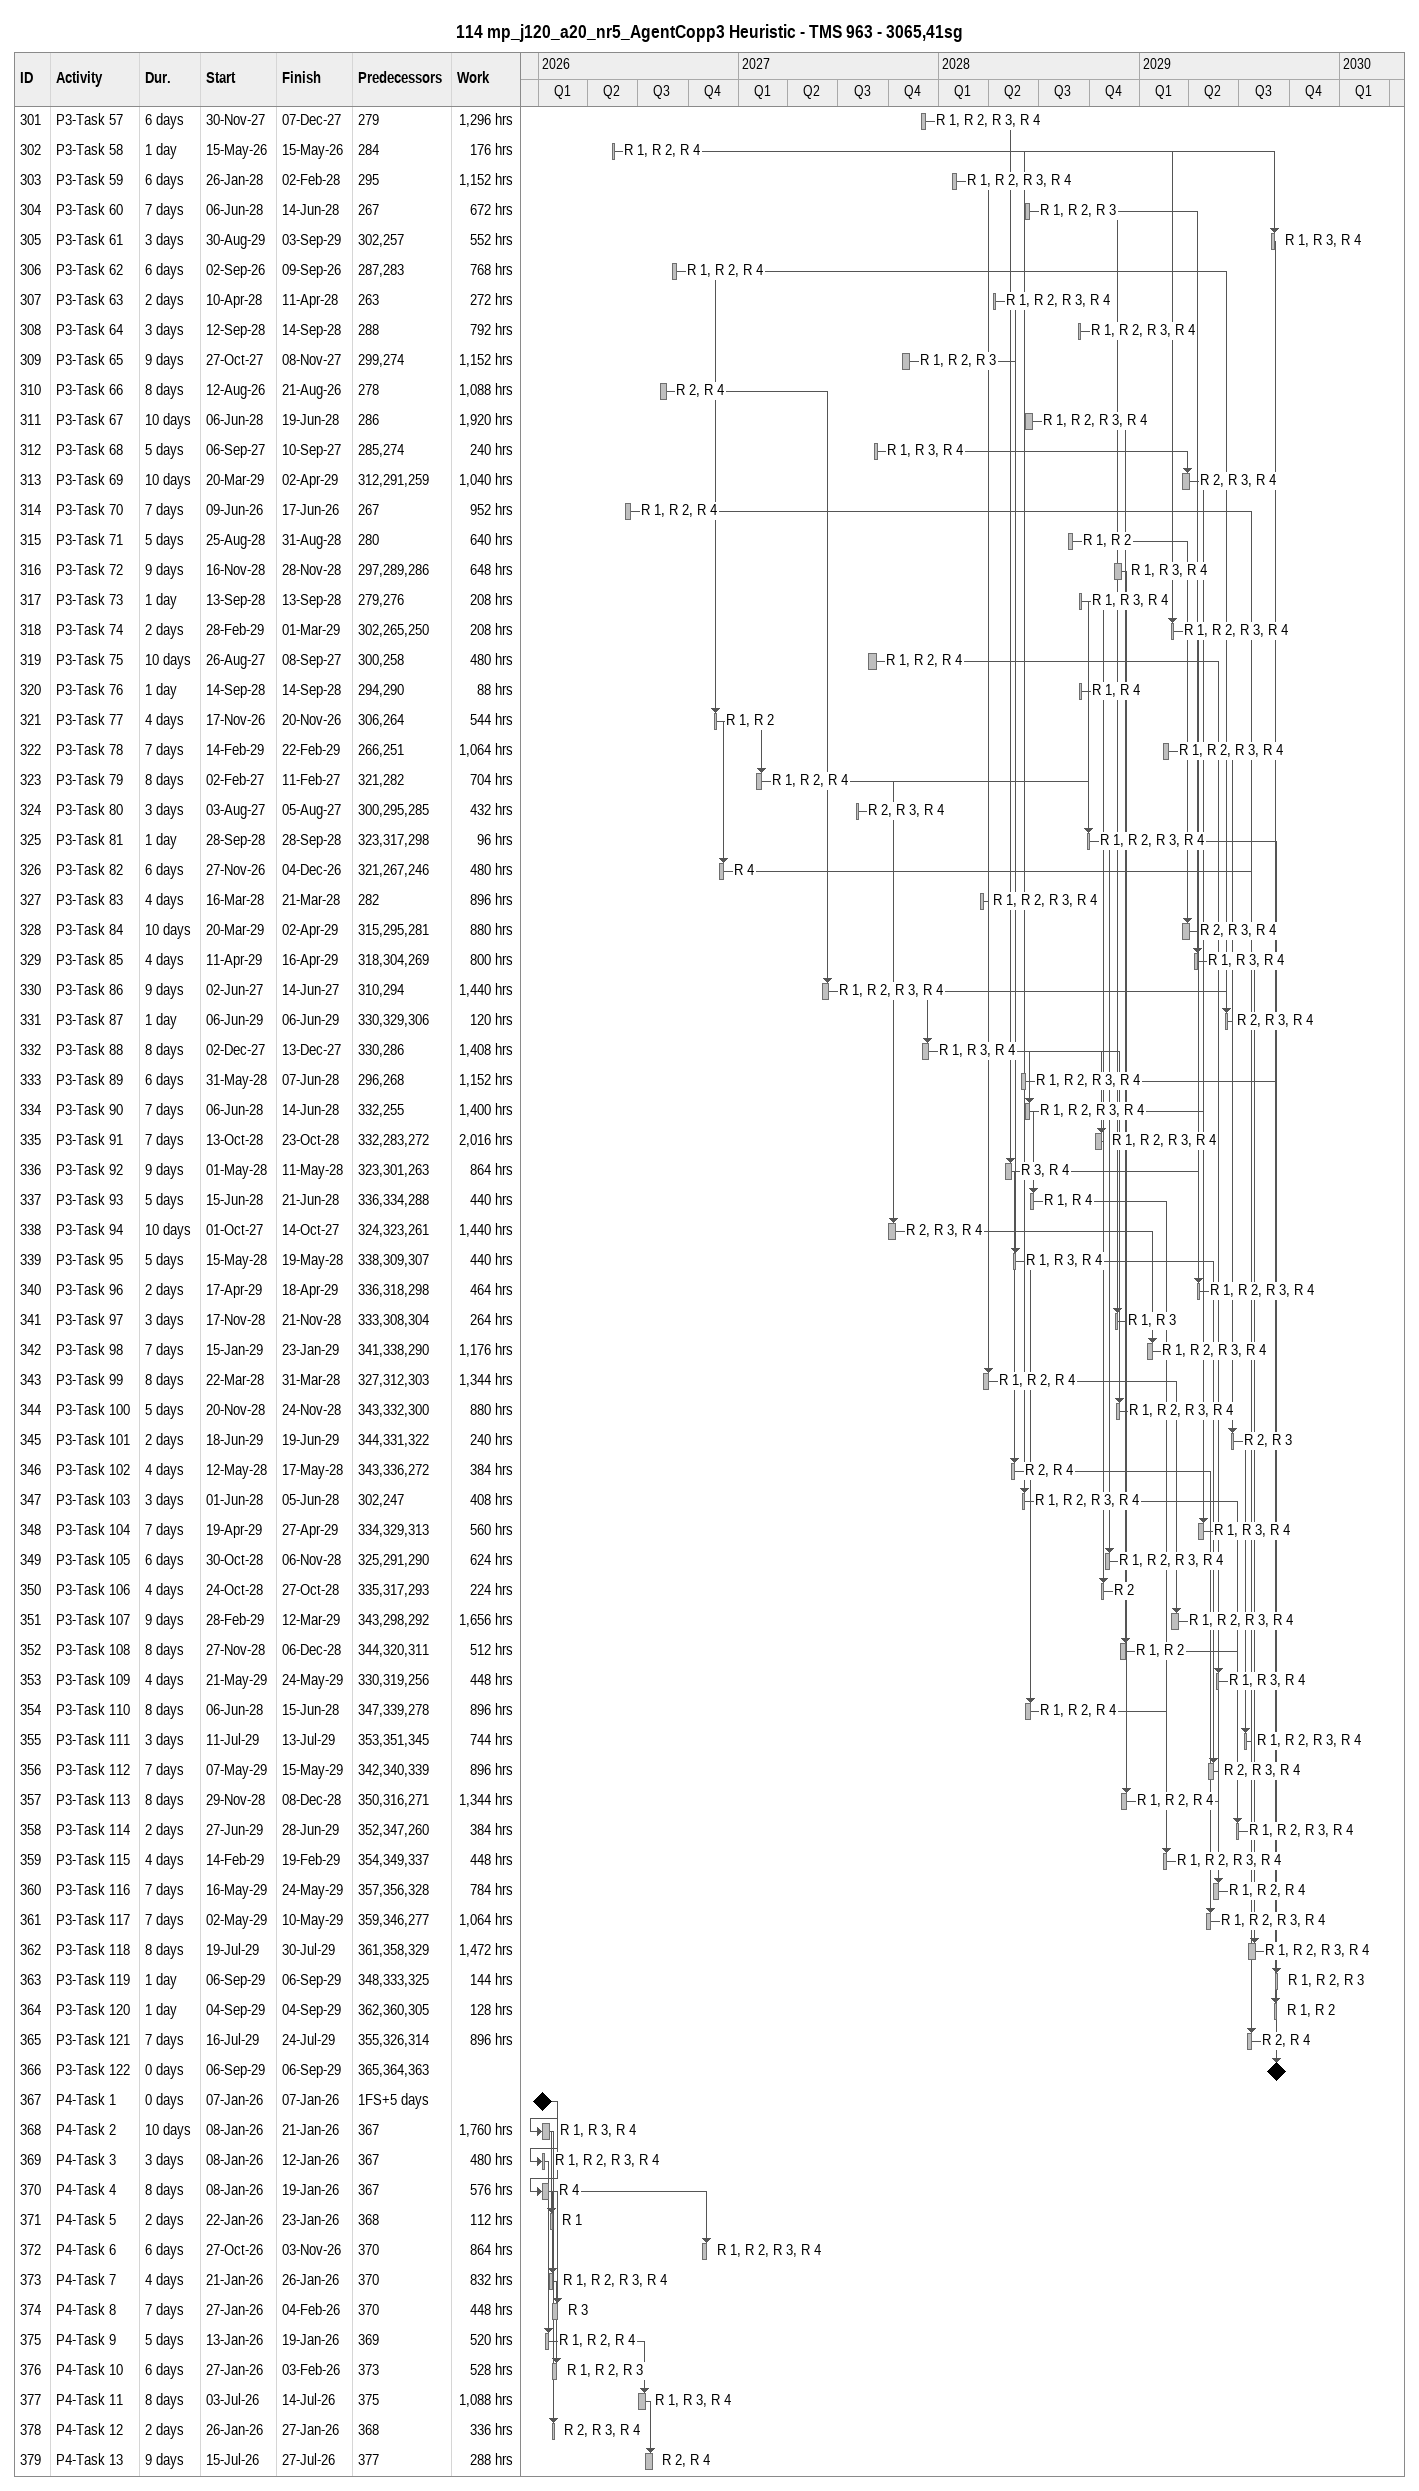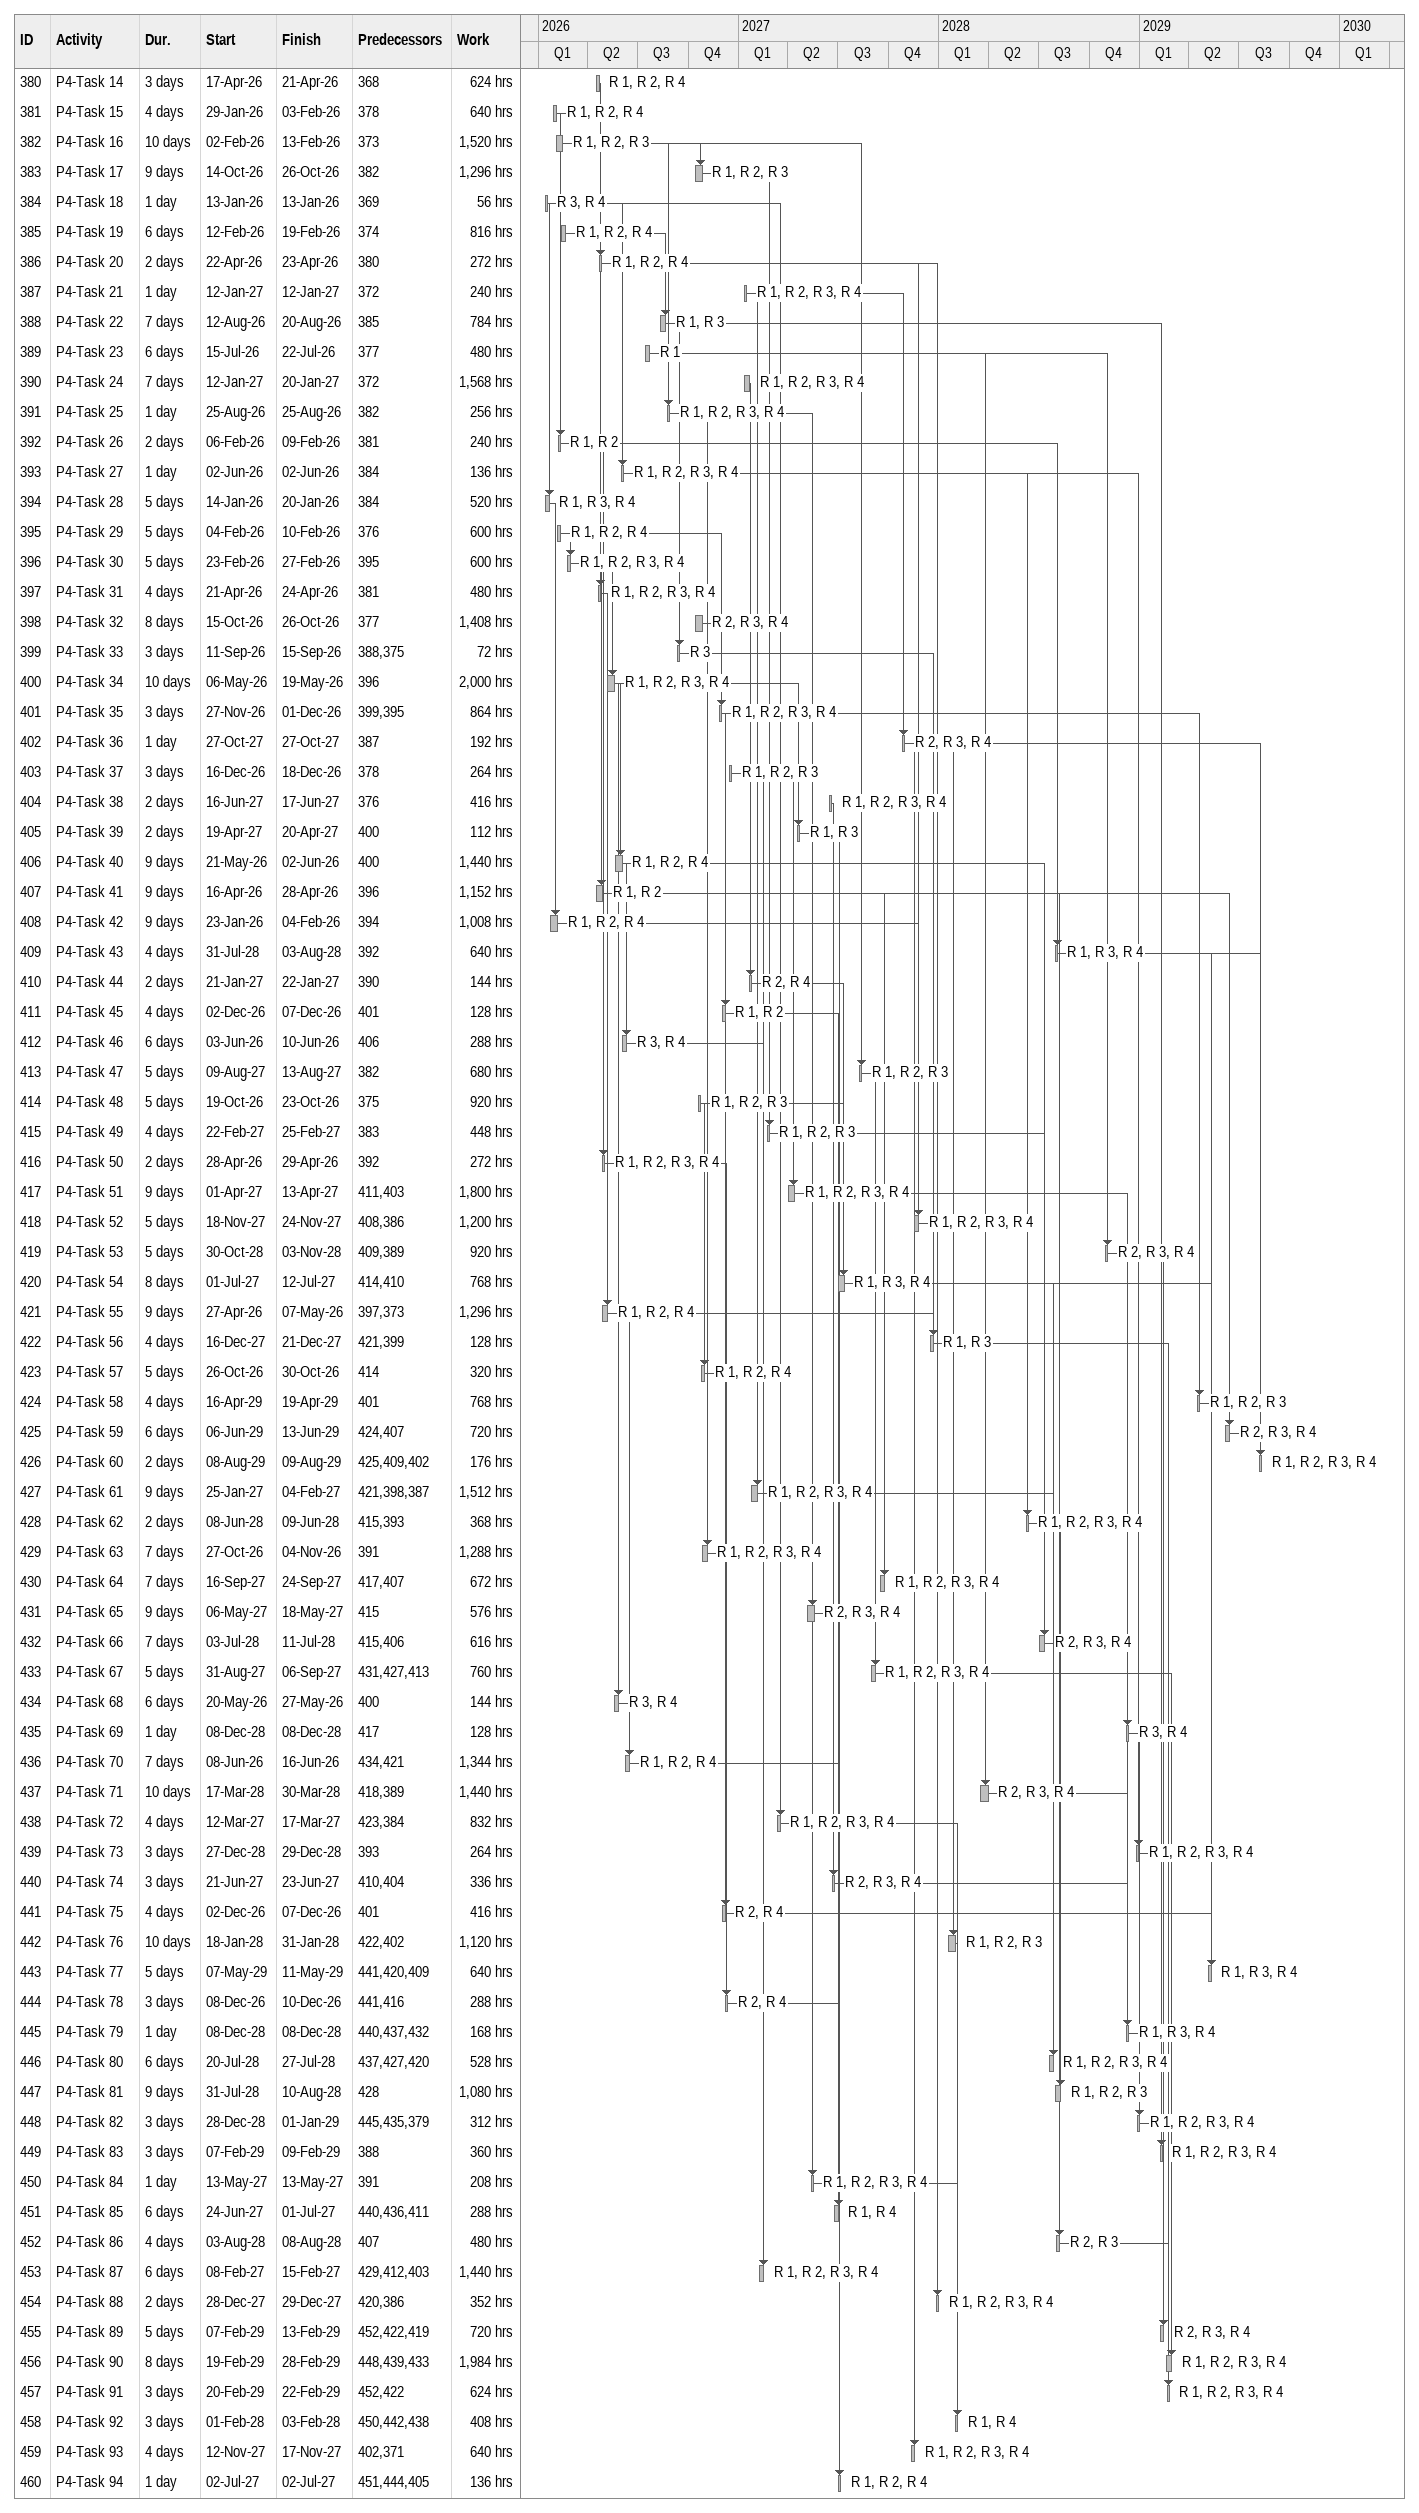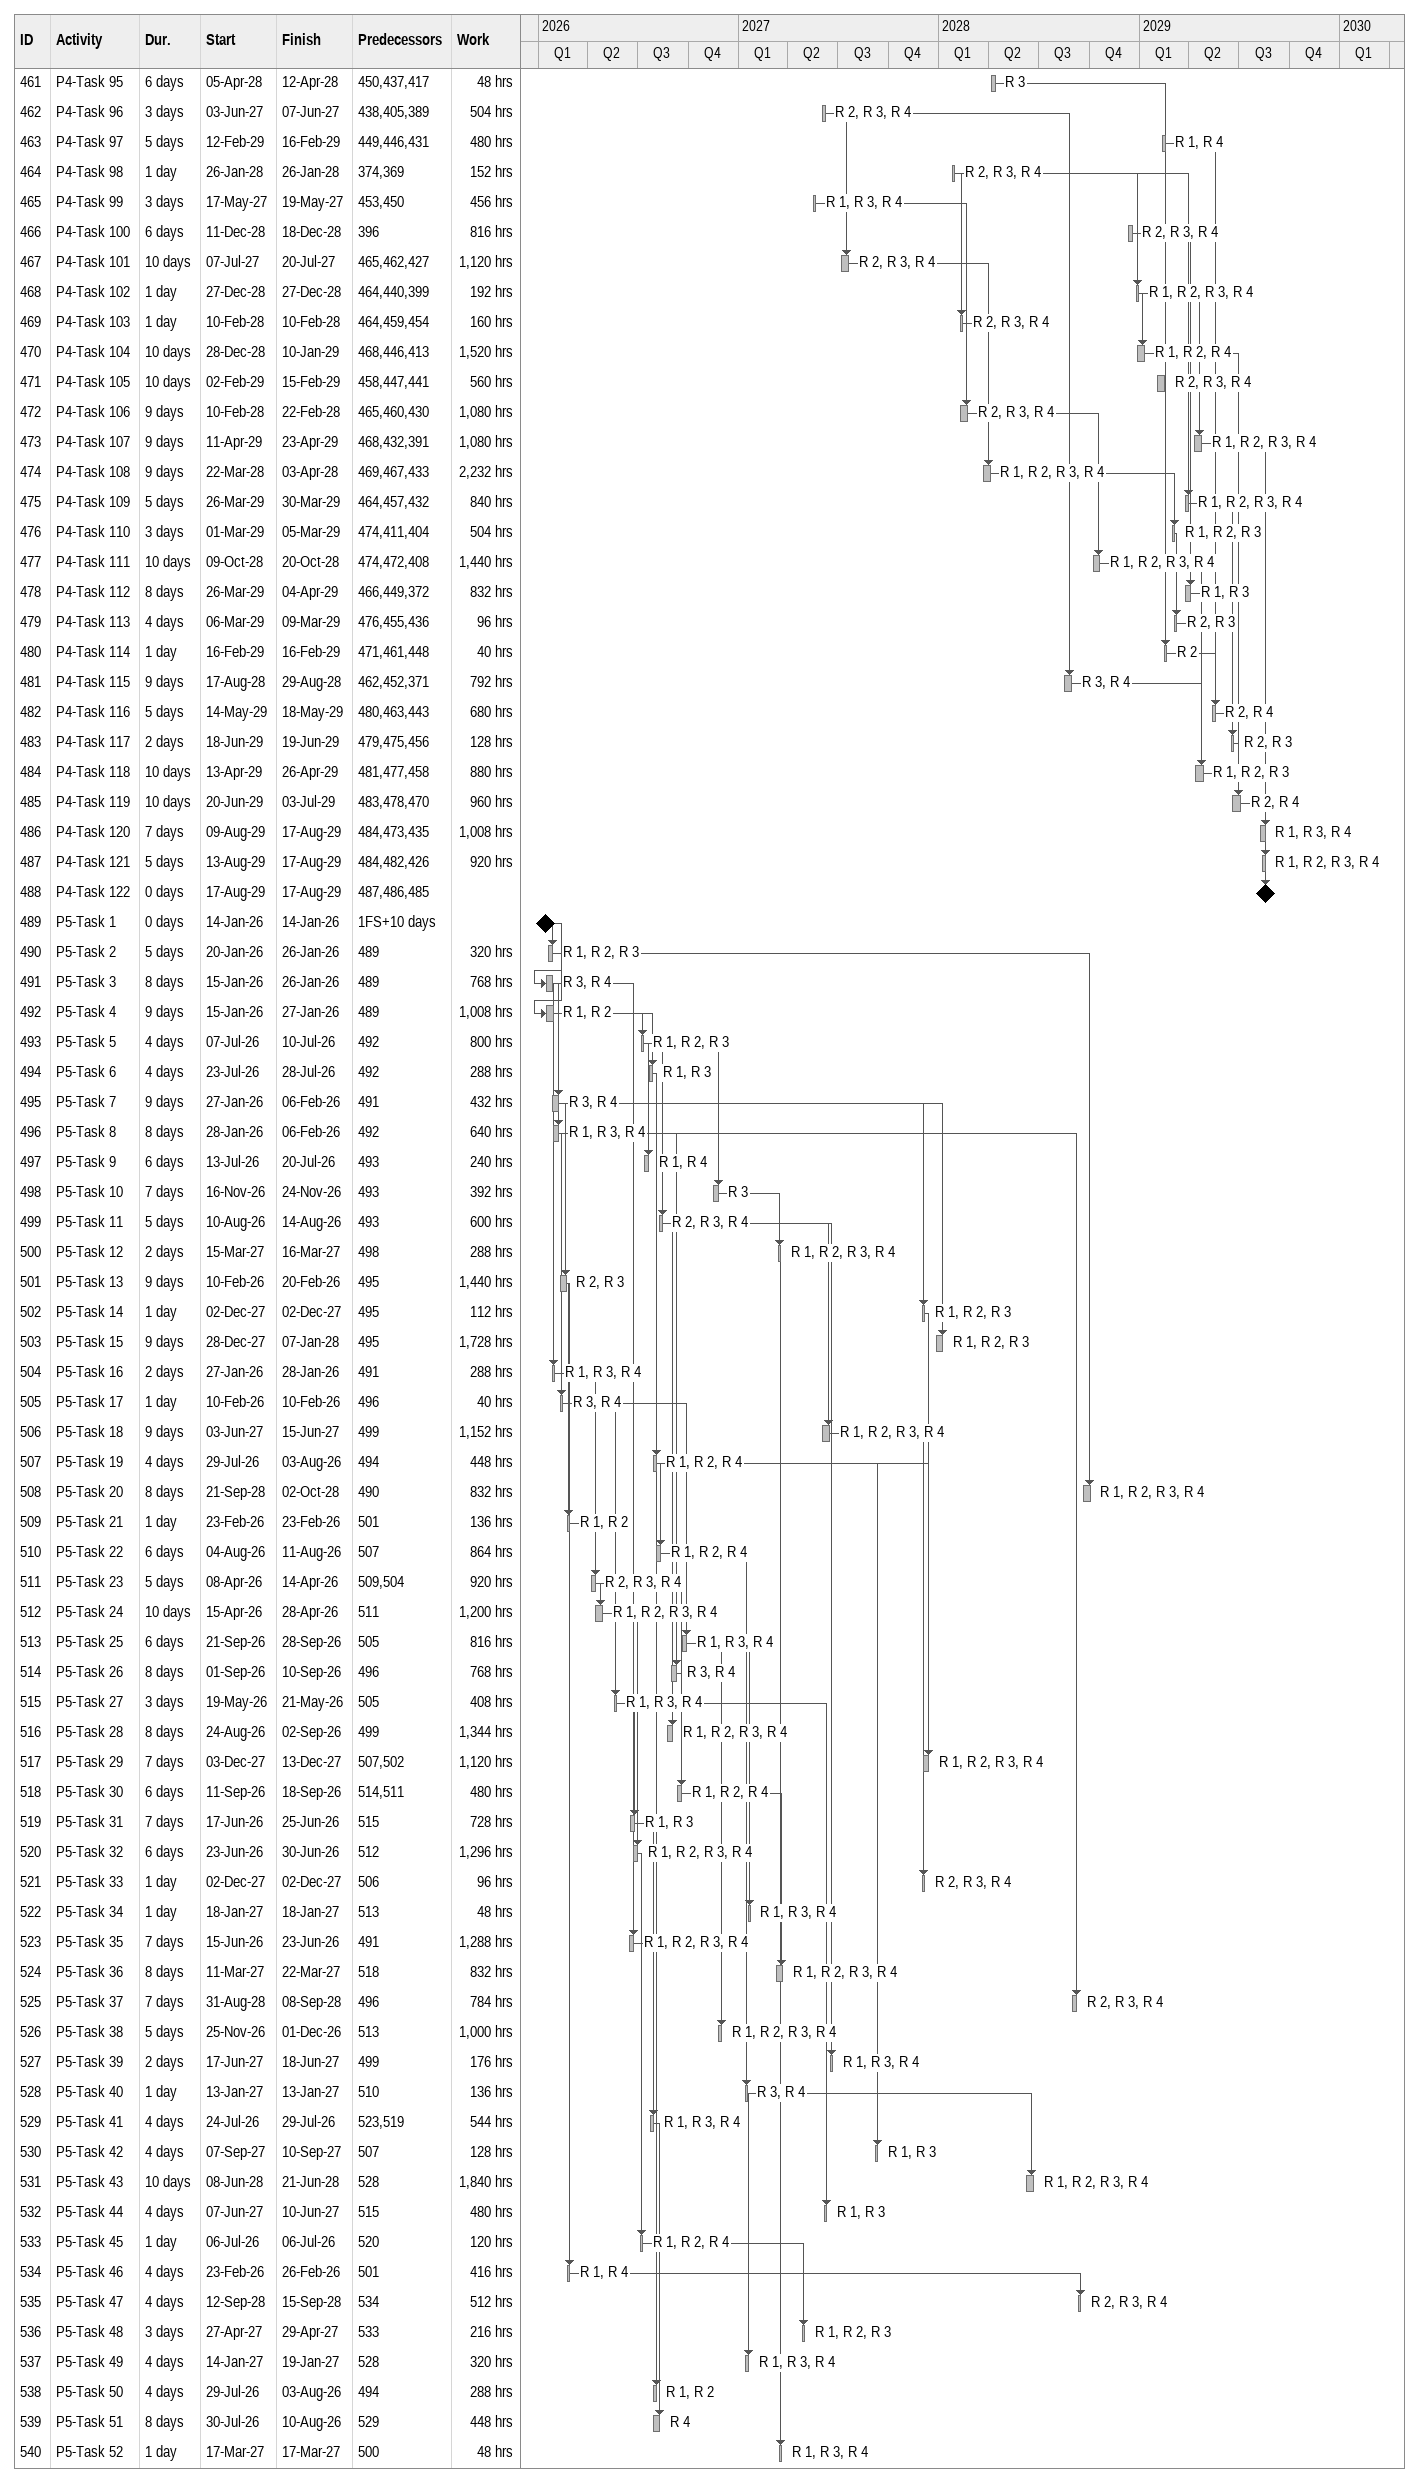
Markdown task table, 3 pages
114 mp_j120_a20_nr5_AgentCopp3 Heuristic - TMS 963 - 3065,41sg

| ID | Task | Duration | Start | Finish | Predecessors | Resources | Work (h) |
|---|---|---|---|---|---|---|---|
| 301 | P3-Task 57 | 6d | 2027-11-30 | 2027-12-07 | 279 | R 1, R 2, R 3, R 4 | 1296 |
| 302 | P3-Task 58 | 1d | 2026-05-15 | 2026-05-15 | 284 | R 1, R 2, R 4 | 176 |
| 303 | P3-Task 59 | 6d | 2028-01-26 | 2028-02-02 | 295 | R 1, R 2, R 3, R 4 | 1152 |
| 304 | P3-Task 60 | 7d | 2028-06-06 | 2028-06-14 | 267 | R 1, R 2, R 3 | 672 |
| 305 | P3-Task 61 | 3d | 2029-08-30 | 2029-09-03 | 302, 257 | R 1, R 3, R 4 | 552 |
| 306 | P3-Task 62 | 6d | 2026-09-02 | 2026-09-09 | 287, 283 | R 1, R 2, R 4 | 768 |
| 307 | P3-Task 63 | 2d | 2028-04-10 | 2028-04-11 | 263 | R 1, R 2, R 3, R 4 | 272 |
| 308 | P3-Task 64 | 3d | 2028-09-12 | 2028-09-14 | 288 | R 1, R 2, R 3, R 4 | 792 |
| 309 | P3-Task 65 | 9d | 2027-10-27 | 2027-11-08 | 299, 274 | R 1, R 2, R 3 | 1152 |
| 310 | P3-Task 66 | 8d | 2026-08-12 | 2026-08-21 | 278 | R 2, R 4 | 1088 |
| 311 | P3-Task 67 | 10d | 2028-06-06 | 2028-06-19 | 286 | R 1, R 2, R 3, R 4 | 1920 |
| 312 | P3-Task 68 | 5d | 2027-09-06 | 2027-09-10 | 285, 274 | R 1, R 3, R 4 | 240 |
| 313 | P3-Task 69 | 10d | 2029-03-20 | 2029-04-02 | 312, 291, 259 | R 2, R 3, R 4 | 1040 |
| 314 | P3-Task 70 | 7d | 2026-06-09 | 2026-06-17 | 267 | R 1, R 2, R 4 | 952 |
| 315 | P3-Task 71 | 5d | 2028-08-25 | 2028-08-31 | 280 | R 1, R 2 | 640 |
| 316 | P3-Task 72 | 9d | 2028-11-16 | 2028-11-28 | 297, 289, 286 | R 1, R 3, R 4 | 648 |
| 317 | P3-Task 73 | 1d | 2028-09-13 | 2028-09-13 | 279, 276 | R 1, R 3, R 4 | 208 |
| 318 | P3-Task 74 | 2d | 2029-02-28 | 2029-03-01 | 302, 265, 250 | R 1, R 2, R 3, R 4 | 208 |
| 319 | P3-Task 75 | 10d | 2027-08-26 | 2027-09-08 | 300, 258 | R 1, R 2, R 4 | 480 |
| 320 | P3-Task 76 | 1d | 2028-09-14 | 2028-09-14 | 294, 290 | R 1, R 4 | 88 |
| 321 | P3-Task 77 | 4d | 2026-11-17 | 2026-11-20 | 306, 264 | R 1, R 2 | 544 |
| 322 | P3-Task 78 | 7d | 2029-02-14 | 2029-02-22 | 266, 251 | R 1, R 2, R 3, R 4 | 1064 |
| 323 | P3-Task 79 | 8d | 2027-02-02 | 2027-02-11 | 321, 282 | R 1, R 2, R 4 | 704 |
| 324 | P3-Task 80 | 3d | 2027-08-03 | 2027-08-05 | 300, 295, 285 | R 2, R 3, R 4 | 432 |
| 325 | P3-Task 81 | 1d | 2028-09-28 | 2028-09-28 | 323, 317, 298 | R 1, R 2, R 3, R 4 | 96 |
| 326 | P3-Task 82 | 6d | 2026-11-27 | 2026-12-04 | 321, 267, 246 | R 4 | 480 |
| 327 | P3-Task 83 | 4d | 2028-03-16 | 2028-03-21 | 282 | R 1, R 2, R 3, R 4 | 896 |
| 328 | P3-Task 84 | 10d | 2029-03-20 | 2029-04-02 | 315, 295, 281 | R 2, R 3, R 4 | 880 |
| 329 | P3-Task 85 | 4d | 2029-04-11 | 2029-04-16 | 318, 304, 269 | R 1, R 3, R 4 | 800 |
| 330 | P3-Task 86 | 9d | 2027-06-02 | 2027-06-14 | 310, 294 | R 1, R 2, R 3, R 4 | 1440 |
| 331 | P3-Task 87 | 1d | 2029-06-06 | 2029-06-06 | 330, 329, 306 | R 2, R 3, R 4 | 120 |
| 332 | P3-Task 88 | 8d | 2027-12-02 | 2027-12-13 | 330, 286 | R 1, R 3, R 4 | 1408 |
| 333 | P3-Task 89 | 6d | 2028-05-31 | 2028-06-07 | 296, 268 | R 1, R 2, R 3, R 4 | 1152 |
| 334 | P3-Task 90 | 7d | 2028-06-06 | 2028-06-14 | 332, 255 | R 1, R 2, R 3, R 4 | 1400 |
| 335 | P3-Task 91 | 7d | 2028-10-13 | 2028-10-23 | 332, 283, 272 | R 1, R 2, R 3, R 4 | 2016 |
| 336 | P3-Task 92 | 9d | 2028-05-01 | 2028-05-11 | 323, 301, 263 | R 3, R 4 | 864 |
| 337 | P3-Task 93 | 5d | 2028-06-15 | 2028-06-21 | 336, 334, 288 | R 1, R 4 | 440 |
| 338 | P3-Task 94 | 10d | 2027-10-01 | 2027-10-14 | 324, 323, 261 | R 2, R 3, R 4 | 1440 |
| 339 | P3-Task 95 | 5d | 2028-05-15 | 2028-05-19 | 338, 309, 307 | R 1, R 3, R 4 | 440 |
| 340 | P3-Task 96 | 2d | 2029-04-17 | 2029-04-18 | 336, 318, 298 | R 1, R 2, R 3, R 4 | 464 |
| 341 | P3-Task 97 | 3d | 2028-11-17 | 2028-11-21 | 333, 308, 304 | R 1, R 3 | 264 |
| 342 | P3-Task 98 | 7d | 2029-01-15 | 2029-01-23 | 341, 338, 290 | R 1, R 2, R 3, R 4 | 1176 |
| 343 | P3-Task 99 | 8d | 2028-03-22 | 2028-03-31 | 327, 312, 303 | R 1, R 2, R 4 | 1344 |
| 344 | P3-Task 100 | 5d | 2028-11-20 | 2028-11-24 | 343, 332, 300 | R 1, R 2, R 3, R 4 | 880 |
| 345 | P3-Task 101 | 2d | 2029-06-18 | 2029-06-19 | 344, 331, 322 | R 2, R 3 | 240 |
| 346 | P3-Task 102 | 4d | 2028-05-12 | 2028-05-17 | 343, 336, 272 | R 2, R 4 | 384 |
| 347 | P3-Task 103 | 3d | 2028-06-01 | 2028-06-05 | 302, 247 | R 1, R 2, R 3, R 4 | 408 |
| 348 | P3-Task 104 | 7d | 2029-04-19 | 2029-04-27 | 334, 329, 313 | R 1, R 3, R 4 | 560 |
| 349 | P3-Task 105 | 6d | 2028-10-30 | 2028-11-06 | 325, 291, 290 | R 1, R 2, R 3, R 4 | 624 |
| 350 | P3-Task 106 | 4d | 2028-10-24 | 2028-10-27 | 335, 317, 293 | R 2 | 224 |
| 351 | P3-Task 107 | 9d | 2029-02-28 | 2029-03-12 | 343, 298, 292 | R 1, R 2, R 3, R 4 | 1656 |
| 352 | P3-Task 108 | 8d | 2028-11-27 | 2028-12-06 | 344, 320, 311 | R 1, R 2 | 512 |
| 353 | P3-Task 109 | 4d | 2029-05-21 | 2029-05-24 | 330, 319, 256 | R 1, R 3, R 4 | 448 |
| 354 | P3-Task 110 | 8d | 2028-06-06 | 2028-06-15 | 347, 339, 278 | R 1, R 2, R 4 | 896 |
| 355 | P3-Task 111 | 3d | 2029-07-11 | 2029-07-13 | 353, 351, 345 | R 1, R 2, R 3, R 4 | 744 |
| 356 | P3-Task 112 | 7d | 2029-05-07 | 2029-05-15 | 342, 340, 339 | R 2, R 3, R 4 | 896 |
| 357 | P3-Task 113 | 8d | 2028-11-29 | 2028-12-08 | 350, 316, 271 | R 1, R 2, R 4 | 1344 |
| 358 | P3-Task 114 | 2d | 2029-06-27 | 2029-06-28 | 352, 347, 260 | R 1, R 2, R 3, R 4 | 384 |
| 359 | P3-Task 115 | 4d | 2029-02-14 | 2029-02-19 | 354, 349, 337 | R 1, R 2, R 3, R 4 | 448 |
| 360 | P3-Task 116 | 7d | 2029-05-16 | 2029-05-24 | 357, 356, 328 | R 1, R 2, R 4 | 784 |
| 361 | P3-Task 117 | 7d | 2029-05-02 | 2029-05-10 | 359, 346, 277 | R 1, R 2, R 3, R 4 | 1064 |
| 362 | P3-Task 118 | 8d | 2029-07-19 | 2029-07-30 | 361, 358, 329 | R 1, R 2, R 3, R 4 | 1472 |
| 363 | P3-Task 119 | 1d | 2029-09-06 | 2029-09-06 | 348, 333, 325 | R 1, R 2, R 3 | 144 |
| 364 | P3-Task 120 | 1d | 2029-09-04 | 2029-09-04 | 362, 360, 305 | R 1, R 2 | 128 |
| 365 | P3-Task 121 | 7d | 2029-07-16 | 2029-07-24 | 355, 326, 314 | R 2, R 4 | 896 |
| 366 | P3-Task 122 | 0d | 2029-09-06 | 2029-09-06 | 365, 364, 363 |  |  |
| 367 | P4-Task 1 | 0d | 2026-01-07 | 2026-01-07 | 1FS+5d |  |  |
| 368 | P4-Task 2 | 10d | 2026-01-08 | 2026-01-21 | 367 | R 1, R 3, R 4 | 1760 |
| 369 | P4-Task 3 | 3d | 2026-01-08 | 2026-01-12 | 367 | R 1, R 2, R 3, R 4 | 480 |
| 370 | P4-Task 4 | 8d | 2026-01-08 | 2026-01-19 | 367 | R 4 | 576 |
| 371 | P4-Task 5 | 2d | 2026-01-22 | 2026-01-23 | 368 | R 1 | 112 |
| 372 | P4-Task 6 | 6d | 2026-10-27 | 2026-11-03 | 370 | R 1, R 2, R 3, R 4 | 864 |
| 373 | P4-Task 7 | 4d | 2026-01-21 | 2026-01-26 | 370 | R 1, R 2, R 3, R 4 | 832 |
| 374 | P4-Task 8 | 7d | 2026-01-27 | 2026-02-04 | 370 | R 3 | 448 |
| 375 | P4-Task 9 | 5d | 2026-01-13 | 2026-01-19 | 369 | R 1, R 2, R 4 | 520 |
| 376 | P4-Task 10 | 6d | 2026-01-27 | 2026-02-03 | 373 | R 1, R 2, R 3 | 528 |
| 377 | P4-Task 11 | 8d | 2026-07-03 | 2026-07-14 | 375 | R 1, R 3, R 4 | 1088 |
| 378 | P4-Task 12 | 2d | 2026-01-26 | 2026-01-27 | 368 | R 2, R 3, R 4 | 336 |
| 379 | P4-Task 13 | 9d | 2026-07-15 | 2026-07-27 | 377 | R 2, R 4 | 288 |
| 380 | P4-Task 14 | 3d | 2026-04-17 | 2026-04-21 | 368 | R 1, R 2, R 4 | 624 |
| 381 | P4-Task 15 | 4d | 2026-01-29 | 2026-02-03 | 378 | R 1, R 2, R 4 | 640 |
| 382 | P4-Task 16 | 10d | 2026-02-02 | 2026-02-13 | 373 | R 1, R 2, R 3 | 1520 |
| 383 | P4-Task 17 | 9d | 2026-10-14 | 2026-10-26 | 382 | R 1, R 2, R 3 | 1296 |
| 384 | P4-Task 18 | 1d | 2026-01-13 | 2026-01-13 | 369 | R 3, R 4 | 56 |
| 385 | P4-Task 19 | 6d | 2026-02-12 | 2026-02-19 | 374 | R 1, R 2, R 4 | 816 |
| 386 | P4-Task 20 | 2d | 2026-04-22 | 2026-04-23 | 380 | R 1, R 2, R 4 | 272 |
| 387 | P4-Task 21 | 1d | 2027-01-12 | 2027-01-12 | 372 | R 1, R 2, R 3, R 4 | 240 |
| 388 | P4-Task 22 | 7d | 2026-08-12 | 2026-08-20 | 385 | R 1, R 3 | 784 |
| 389 | P4-Task 23 | 6d | 2026-07-15 | 2026-07-22 | 377 | R 1 | 480 |
| 390 | P4-Task 24 | 7d | 2027-01-12 | 2027-01-20 | 372 | R 1, R 2, R 3, R 4 | 1568 |
| 391 | P4-Task 25 | 1d | 2026-08-25 | 2026-08-25 | 382 | R 1, R 2, R 3, R 4 | 256 |
| 392 | P4-Task 26 | 2d | 2026-02-06 | 2026-02-09 | 381 | R 1, R 2 | 240 |
| 393 | P4-Task 27 | 1d | 2026-06-02 | 2026-06-02 | 384 | R 1, R 2, R 3, R 4 | 136 |
| 394 | P4-Task 28 | 5d | 2026-01-14 | 2026-01-20 | 384 | R 1, R 3, R 4 | 520 |
| 395 | P4-Task 29 | 5d | 2026-02-04 | 2026-02-10 | 376 | R 1, R 2, R 4 | 600 |
| 396 | P4-Task 30 | 5d | 2026-02-23 | 2026-02-27 | 395 | R 1, R 2, R 3, R 4 | 600 |
| 397 | P4-Task 31 | 4d | 2026-04-21 | 2026-04-24 | 381 | R 1, R 2, R 3, R 4 | 480 |
| 398 | P4-Task 32 | 8d | 2026-10-15 | 2026-10-26 | 377 | R 2, R 3, R 4 | 1408 |
| 399 | P4-Task 33 | 3d | 2026-09-11 | 2026-09-15 | 388, 375 | R 3 | 72 |
| 400 | P4-Task 34 | 10d | 2026-05-06 | 2026-05-19 | 396 | R 1, R 2, R 3, R 4 | 2000 |
| 401 | P4-Task 35 | 3d | 2026-11-27 | 2026-12-01 | 399, 395 | R 1, R 2, R 3, R 4 | 864 |
| 402 | P4-Task 36 | 1d | 2027-10-27 | 2027-10-27 | 387 | R 2, R 3, R 4 | 192 |
| 403 | P4-Task 37 | 3d | 2026-12-16 | 2026-12-18 | 378 | R 1, R 2, R 3 | 264 |
| 404 | P4-Task 38 | 2d | 2027-06-16 | 2027-06-17 | 376 | R 1, R 2, R 3, R 4 | 416 |
| 405 | P4-Task 39 | 2d | 2027-04-19 | 2027-04-20 | 400 | R 1, R 3 | 112 |
| 406 | P4-Task 40 | 9d | 2026-05-21 | 2026-06-02 | 400 | R 1, R 2, R 4 | 1440 |
| 407 | P4-Task 41 | 9d | 2026-04-16 | 2026-04-28 | 396 | R 1, R 2 | 1152 |
| 408 | P4-Task 42 | 9d | 2026-01-23 | 2026-02-04 | 394 | R 1, R 2, R 4 | 1008 |
| 409 | P4-Task 43 | 4d | 2028-07-31 | 2028-08-03 | 392 | R 1, R 3, R 4 | 640 |
| 410 | P4-Task 44 | 2d | 2027-01-21 | 2027-01-22 | 390 | R 2, R 4 | 144 |
| 411 | P4-Task 45 | 4d | 2026-12-02 | 2026-12-07 | 401 | R 1, R 2 | 128 |
| 412 | P4-Task 46 | 6d | 2026-06-03 | 2026-06-10 | 406 | R 3, R 4 | 288 |
| 413 | P4-Task 47 | 5d | 2027-08-09 | 2027-08-13 | 382 | R 1, R 2, R 3 | 680 |
| 414 | P4-Task 48 | 5d | 2026-10-19 | 2026-10-23 | 375 | R 1, R 2, R 3 | 920 |
| 415 | P4-Task 49 | 4d | 2027-02-22 | 2027-02-25 | 383 | R 1, R 2, R 3 | 448 |
| 416 | P4-Task 50 | 2d | 2026-04-28 | 2026-04-29 | 392 | R 1, R 2, R 3, R 4 | 272 |
| 417 | P4-Task 51 | 9d | 2027-04-01 | 2027-04-13 | 411, 403 | R 1, R 2, R 3, R 4 | 1800 |
| 418 | P4-Task 52 | 5d | 2027-11-18 | 2027-11-24 | 408, 386 | R 1, R 2, R 3, R 4 | 1200 |
| 419 | P4-Task 53 | 5d | 2028-10-30 | 2028-11-03 | 409, 389 | R 2, R 3, R 4 | 920 |
| 420 | P4-Task 54 | 8d | 2027-07-01 | 2027-07-12 | 414, 410 | R 1, R 3, R 4 | 768 |
| 421 | P4-Task 55 | 9d | 2026-04-27 | 2026-05-07 | 397, 373 | R 1, R 2, R 4 | 1296 |
| 422 | P4-Task 56 | 4d | 2027-12-16 | 2027-12-21 | 421, 399 | R 1, R 3 | 128 |
| 423 | P4-Task 57 | 5d | 2026-10-26 | 2026-10-30 | 414 | R 1, R 2, R 4 | 320 |
| 424 | P4-Task 58 | 4d | 2029-04-16 | 2029-04-19 | 401 | R 1, R 2, R 3 | 768 |
| 425 | P4-Task 59 | 6d | 2029-06-06 | 2029-06-13 | 424, 407 | R 2, R 3, R 4 | 720 |
| 426 | P4-Task 60 | 2d | 2029-08-08 | 2029-08-09 | 425, 409, 402 | R 1, R 2, R 3, R 4 | 176 |
| 427 | P4-Task 61 | 9d | 2027-01-25 | 2027-02-04 | 421, 398, 387 | R 1, R 2, R 3, R 4 | 1512 |
| 428 | P4-Task 62 | 2d | 2028-06-08 | 2028-06-09 | 415, 393 | R 1, R 2, R 3, R 4 | 368 |
| 429 | P4-Task 63 | 7d | 2026-10-27 | 2026-11-04 | 391 | R 1, R 2, R 3, R 4 | 1288 |
| 430 | P4-Task 64 | 7d | 2027-09-16 | 2027-09-24 | 417, 407 | R 1, R 2, R 3, R 4 | 672 |
| 431 | P4-Task 65 | 9d | 2027-05-06 | 2027-05-18 | 415 | R 2, R 3, R 4 | 576 |
| 432 | P4-Task 66 | 7d | 2028-07-03 | 2028-07-11 | 415, 406 | R 2, R 3, R 4 | 616 |
| 433 | P4-Task 67 | 5d | 2027-08-31 | 2027-09-06 | 431, 427, 413 | R 1, R 2, R 3, R 4 | 760 |
| 434 | P4-Task 68 | 6d | 2026-05-20 | 2026-05-27 | 400 | R 3, R 4 | 144 |
| 435 | P4-Task 69 | 1d | 2028-12-08 | 2028-12-08 | 417 | R 3, R 4 | 128 |
| 436 | P4-Task 70 | 7d | 2026-06-08 | 2026-06-16 | 434, 421 | R 1, R 2, R 4 | 1344 |
| 437 | P4-Task 71 | 10d | 2028-03-17 | 2028-03-30 | 418, 389 | R 2, R 3, R 4 | 1440 |
| 438 | P4-Task 72 | 4d | 2027-03-12 | 2027-03-17 | 423, 384 | R 1, R 2, R 3, R 4 | 832 |
| 439 | P4-Task 73 | 3d | 2028-12-27 | 2028-12-29 | 393 | R 1, R 2, R 3, R 4 | 264 |
| 440 | P4-Task 74 | 3d | 2027-06-21 | 2027-06-23 | 410, 404 | R 2, R 3, R 4 | 336 |
| 441 | P4-Task 75 | 4d | 2026-12-02 | 2026-12-07 | 401 | R 2, R 4 | 416 |
| 442 | P4-Task 76 | 10d | 2028-01-18 | 2028-01-31 | 422, 402 | R 1, R 2, R 3 | 1120 |
| 443 | P4-Task 77 | 5d | 2029-05-07 | 2029-05-11 | 441, 420, 409 | R 1, R 3, R 4 | 640 |
| 444 | P4-Task 78 | 3d | 2026-12-08 | 2026-12-10 | 441, 416 | R 2, R 4 | 288 |
| 445 | P4-Task 79 | 1d | 2028-12-08 | 2028-12-08 | 440, 437, 432 | R 1, R 3, R 4 | 168 |
| 446 | P4-Task 80 | 6d | 2028-07-20 | 2028-07-27 | 437, 427, 420 | R 1, R 2, R 3, R 4 | 528 |
| 447 | P4-Task 81 | 9d | 2028-07-31 | 2028-08-10 | 428 | R 1, R 2, R 3 | 1080 |
| 448 | P4-Task 82 | 3d | 2028-12-28 | 2029-01-01 | 445, 435, 379 | R 1, R 2, R 3, R 4 | 312 |
| 449 | P4-Task 83 | 3d | 2029-02-07 | 2029-02-09 | 388 | R 1, R 2, R 3, R 4 | 360 |
| 450 | P4-Task 84 | 1d | 2027-05-13 | 2027-05-13 | 391 | R 1, R 2, R 3, R 4 | 208 |
| 451 | P4-Task 85 | 6d | 2027-06-24 | 2027-07-01 | 440, 436, 411 | R 1, R 4 | 288 |
| 452 | P4-Task 86 | 4d | 2028-08-03 | 2028-08-08 | 407 | R 2, R 3 | 480 |
| 453 | P4-Task 87 | 6d | 2027-02-08 | 2027-02-15 | 429, 412, 403 | R 1, R 2, R 3, R 4 | 1440 |
| 454 | P4-Task 88 | 2d | 2027-12-28 | 2027-12-29 | 420, 386 | R 1, R 2, R 3, R 4 | 352 |
| 455 | P4-Task 89 | 5d | 2029-02-07 | 2029-02-13 | 452, 422, 419 | R 2, R 3, R 4 | 720 |
| 456 | P4-Task 90 | 8d | 2029-02-19 | 2029-02-28 | 448, 439, 433 | R 1, R 2, R 3, R 4 | 1984 |
| 457 | P4-Task 91 | 3d | 2029-02-20 | 2029-02-22 | 452, 422 | R 1, R 2, R 3, R 4 | 624 |
| 458 | P4-Task 92 | 3d | 2028-02-01 | 2028-02-03 | 450, 442, 438 | R 1, R 4 | 408 |
| 459 | P4-Task 93 | 4d | 2027-11-12 | 2027-11-17 | 402, 371 | R 1, R 2, R 3, R 4 | 640 |
| 460 | P4-Task 94 | 1d | 2027-07-02 | 2027-07-02 | 451, 444, 405 | R 1, R 2, R 4 | 136 |
| 461 | P4-Task 95 | 6d | 2028-04-05 | 2028-04-12 | 450, 437, 417 | R 3 | 48 |
| 462 | P4-Task 96 | 3d | 2027-06-03 | 2027-06-07 | 438, 405, 389 | R 2, R 3, R 4 | 504 |
| 463 | P4-Task 97 | 5d | 2029-02-12 | 2029-02-16 | 449, 446, 431 | R 1, R 4 | 480 |
| 464 | P4-Task 98 | 1d | 2028-01-26 | 2028-01-26 | 374, 369 | R 2, R 3, R 4 | 152 |
| 465 | P4-Task 99 | 3d | 2027-05-17 | 2027-05-19 | 453, 450 | R 1, R 3, R 4 | 456 |
| 466 | P4-Task 100 | 6d | 2028-12-11 | 2028-12-18 | 396 | R 2, R 3, R 4 | 816 |
| 467 | P4-Task 101 | 10d | 2027-07-07 | 2027-07-20 | 465, 462, 427 | R 2, R 3, R 4 | 1120 |
| 468 | P4-Task 102 | 1d | 2028-12-27 | 2028-12-27 | 464, 440, 399 | R 1, R 2, R 3, R 4 | 192 |
| 469 | P4-Task 103 | 1d | 2028-02-10 | 2028-02-10 | 464, 459, 454 | R 2, R 3, R 4 | 160 |
| 470 | P4-Task 104 | 10d | 2028-12-28 | 2029-01-10 | 468, 446, 413 | R 1, R 2, R 4 | 1520 |
| 471 | P4-Task 105 | 10d | 2029-02-02 | 2029-02-15 | 458, 447, 441 | R 2, R 3, R 4 | 560 |
| 472 | P4-Task 106 | 9d | 2028-02-10 | 2028-02-22 | 465, 460, 430 | R 2, R 3, R 4 | 1080 |
| 473 | P4-Task 107 | 9d | 2029-04-11 | 2029-04-23 | 468, 432, 391 | R 1, R 2, R 3, R 4 | 1080 |
| 474 | P4-Task 108 | 9d | 2028-03-22 | 2028-04-03 | 469, 467, 433 | R 1, R 2, R 3, R 4 | 2232 |
| 475 | P4-Task 109 | 5d | 2029-03-26 | 2029-03-30 | 464, 457, 432 | R 1, R 2, R 3, R 4 | 840 |
| 476 | P4-Task 110 | 3d | 2029-03-01 | 2029-03-05 | 474, 411, 404 | R 1, R 2, R 3 | 504 |
| 477 | P4-Task 111 | 10d | 2028-10-09 | 2028-10-20 | 474, 472, 408 | R 1, R 2, R 3, R 4 | 1440 |
| 478 | P4-Task 112 | 8d | 2029-03-26 | 2029-04-04 | 466, 449, 372 | R 1, R 3 | 832 |
| 479 | P4-Task 113 | 4d | 2029-03-06 | 2029-03-09 | 476, 455, 436 | R 2, R 3 | 96 |
| 480 | P4-Task 114 | 1d | 2029-02-16 | 2029-02-16 | 471, 461, 448 | R 2 | 40 |
| 481 | P4-Task 115 | 9d | 2028-08-17 | 2028-08-29 | 462, 452, 371 | R 3, R 4 | 792 |
| 482 | P4-Task 116 | 5d | 2029-05-14 | 2029-05-18 | 480, 463, 443 | R 2, R 4 | 680 |
| 483 | P4-Task 117 | 2d | 2029-06-18 | 2029-06-19 | 479, 475, 456 | R 2, R 3 | 128 |
| 484 | P4-Task 118 | 10d | 2029-04-13 | 2029-04-26 | 481, 477, 458 | R 1, R 2, R 3 | 880 |
| 485 | P4-Task 119 | 10d | 2029-06-20 | 2029-07-03 | 483, 478, 470 | R 2, R 4 | 960 |
| 486 | P4-Task 120 | 7d | 2029-08-09 | 2029-08-17 | 484, 473, 435 | R 1, R 3, R 4 | 1008 |
| 487 | P4-Task 121 | 5d | 2029-08-13 | 2029-08-17 | 484, 482, 426 | R 1, R 2, R 3, R 4 | 920 |
| 488 | P4-Task 122 | 0d | 2029-08-17 | 2029-08-17 | 487, 486, 485 |  |  |
| 489 | P5-Task 1 | 0d | 2026-01-14 | 2026-01-14 | 1FS+10d |  |  |
| 490 | P5-Task 2 | 5d | 2026-01-20 | 2026-01-26 | 489 | R 1, R 2, R 3 | 320 |
| 491 | P5-Task 3 | 8d | 2026-01-15 | 2026-01-26 | 489 | R 3, R 4 | 768 |
| 492 | P5-Task 4 | 9d | 2026-01-15 | 2026-01-27 | 489 | R 1, R 2 | 1008 |
| 493 | P5-Task 5 | 4d | 2026-07-07 | 2026-07-10 | 492 | R 1, R 2, R 3 | 800 |
| 494 | P5-Task 6 | 4d | 2026-07-23 | 2026-07-28 | 492 | R 1, R 3 | 288 |
| 495 | P5-Task 7 | 9d | 2026-01-27 | 2026-02-06 | 491 | R 3, R 4 | 432 |
| 496 | P5-Task 8 | 8d | 2026-01-28 | 2026-02-06 | 492 | R 1, R 3, R 4 | 640 |
| 497 | P5-Task 9 | 6d | 2026-07-13 | 2026-07-20 | 493 | R 1, R 4 | 240 |
| 498 | P5-Task 10 | 7d | 2026-11-16 | 2026-11-24 | 493 | R 3 | 392 |
| 499 | P5-Task 11 | 5d | 2026-08-10 | 2026-08-14 | 493 | R 2, R 3, R 4 | 600 |
| 500 | P5-Task 12 | 2d | 2027-03-15 | 2027-03-16 | 498 | R 1, R 2, R 3, R 4 | 288 |
| 501 | P5-Task 13 | 9d | 2026-02-10 | 2026-02-20 | 495 | R 2, R 3 | 1440 |
| 502 | P5-Task 14 | 1d | 2027-12-02 | 2027-12-02 | 495 | R 1, R 2, R 3 | 112 |
| 503 | P5-Task 15 | 9d | 2027-12-28 | 2028-01-07 | 495 | R 1, R 2, R 3 | 1728 |
| 504 | P5-Task 16 | 2d | 2026-01-27 | 2026-01-28 | 491 | R 1, R 3, R 4 | 288 |
| 505 | P5-Task 17 | 1d | 2026-02-10 | 2026-02-10 | 496 | R 3, R 4 | 40 |
| 506 | P5-Task 18 | 9d | 2027-06-03 | 2027-06-15 | 499 | R 1, R 2, R 3, R 4 | 1152 |
| 507 | P5-Task 19 | 4d | 2026-07-29 | 2026-08-03 | 494 | R 1, R 2, R 4 | 448 |
| 508 | P5-Task 20 | 8d | 2028-09-21 | 2028-10-02 | 490 | R 1, R 2, R 3, R 4 | 832 |
| 509 | P5-Task 21 | 1d | 2026-02-23 | 2026-02-23 | 501 | R 1, R 2 | 136 |
| 510 | P5-Task 22 | 6d | 2026-08-04 | 2026-08-11 | 507 | R 1, R 2, R 4 | 864 |
| 511 | P5-Task 23 | 5d | 2026-04-08 | 2026-04-14 | 509, 504 | R 2, R 3, R 4 | 920 |
| 512 | P5-Task 24 | 10d | 2026-04-15 | 2026-04-28 | 511 | R 1, R 2, R 3, R 4 | 1200 |
| 513 | P5-Task 25 | 6d | 2026-09-21 | 2026-09-28 | 505 | R 1, R 3, R 4 | 816 |
| 514 | P5-Task 26 | 8d | 2026-09-01 | 2026-09-10 | 496 | R 3, R 4 | 768 |
| 515 | P5-Task 27 | 3d | 2026-05-19 | 2026-05-21 | 505 | R 1, R 3, R 4 | 408 |
| 516 | P5-Task 28 | 8d | 2026-08-24 | 2026-09-02 | 499 | R 1, R 2, R 3, R 4 | 1344 |
| 517 | P5-Task 29 | 7d | 2027-12-03 | 2027-12-13 | 507, 502 | R 1, R 2, R 3, R 4 | 1120 |
| 518 | P5-Task 30 | 6d | 2026-09-11 | 2026-09-18 | 514, 511 | R 1, R 2, R 4 | 480 |
| 519 | P5-Task 31 | 7d | 2026-06-17 | 2026-06-25 | 515 | R 1, R 3 | 728 |
| 520 | P5-Task 32 | 6d | 2026-06-23 | 2026-06-30 | 512 | R 1, R 2, R 3, R 4 | 1296 |
| 521 | P5-Task 33 | 1d | 2027-12-02 | 2027-12-02 | 506 | R 2, R 3, R 4 | 96 |
| 522 | P5-Task 34 | 1d | 2027-01-18 | 2027-01-18 | 513 | R 1, R 3, R 4 | 48 |
| 523 | P5-Task 35 | 7d | 2026-06-15 | 2026-06-23 | 491 | R 1, R 2, R 3, R 4 | 1288 |
| 524 | P5-Task 36 | 8d | 2027-03-11 | 2027-03-22 | 518 | R 1, R 2, R 3, R 4 | 832 |
| 525 | P5-Task 37 | 7d | 2028-08-31 | 2028-09-08 | 496 | R 2, R 3, R 4 | 784 |
| 526 | P5-Task 38 | 5d | 2026-11-25 | 2026-12-01 | 513 | R 1, R 2, R 3, R 4 | 1000 |
| 527 | P5-Task 39 | 2d | 2027-06-17 | 2027-06-18 | 499 | R 1, R 3, R 4 | 176 |
| 528 | P5-Task 40 | 1d | 2027-01-13 | 2027-01-13 | 510 | R 3, R 4 | 136 |
| 529 | P5-Task 41 | 4d | 2026-07-24 | 2026-07-29 | 523, 519 | R 1, R 3, R 4 | 544 |
| 530 | P5-Task 42 | 4d | 2027-09-07 | 2027-09-10 | 507 | R 1, R 3 | 128 |
| 531 | P5-Task 43 | 10d | 2028-06-08 | 2028-06-21 | 528 | R 1, R 2, R 3, R 4 | 1840 |
| 532 | P5-Task 44 | 4d | 2027-06-07 | 2027-06-10 | 515 | R 1, R 3 | 480 |
| 533 | P5-Task 45 | 1d | 2026-07-06 | 2026-07-06 | 520 | R 1, R 2, R 4 | 120 |
| 534 | P5-Task 46 | 4d | 2026-02-23 | 2026-02-26 | 501 | R 1, R 4 | 416 |
| 535 | P5-Task 47 | 4d | 2028-09-12 | 2028-09-15 | 534 | R 2, R 3, R 4 | 512 |
| 536 | P5-Task 48 | 3d | 2027-04-27 | 2027-04-29 | 533 | R 1, R 2, R 3 | 216 |
| 537 | P5-Task 49 | 4d | 2027-01-14 | 2027-01-19 | 528 | R 1, R 3, R 4 | 320 |
| 538 | P5-Task 50 | 4d | 2026-07-29 | 2026-08-03 | 494 | R 1, R 2 | 288 |
| 539 | P5-Task 51 | 8d | 2026-07-30 | 2026-08-10 | 529 | R 4 | 448 |
| 540 | P5-Task 52 | 1d | 2027-03-17 | 2027-03-17 | 500 | R 1, R 3, R 4 | 48 |
